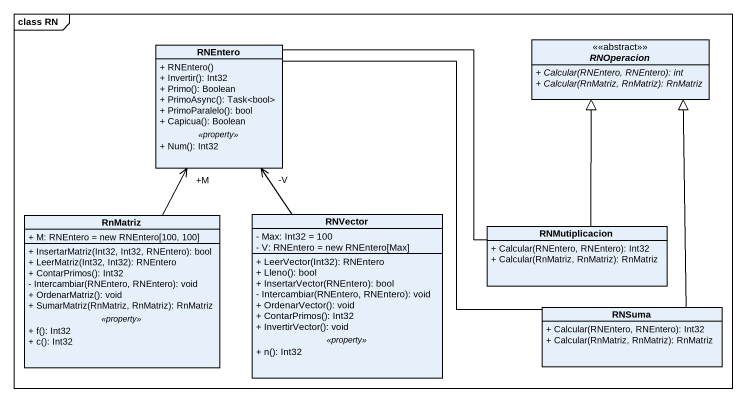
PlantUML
@startuml
mainframe class RN
hide circle
hide empty members
skinparam classAttributeIconSize 0
abstract class RNOperacion <<abstract>> {
  {abstract} + Calcular(RNEntero, RNEntero): int
  {abstract} + Calcular(RnMatriz, RnMatriz): RnMatriz
}
class RNEntero {
  + RNEntero()
  + Invertir(): Int32
  + Primo(): Boolean
  + PrimoAsync(): Task<bool>
  + PrimoParalelo(): bool
  + Capicua(): Boolean
  .. <<property>> ..
  + Num(): Int32
}
class RnMatriz {
  + M: RNEntero = new RNEntero[100, 100]
  --
  + InsertarMatriz(Int32, Int32, RNEntero): bool
  + LeerMatriz(Int32, Int32): RNEntero
  + ContarPrimos(): Int32
  - Intercambiar(RNEntero, RNEntero): void
  + OrdenarMatriz(): void
  + SumarMatriz(RnMatriz, RnMatriz): RnMatriz
  .. <<property>> ..
  + f(): Int32
  + c(): Int32
}
class RNVector {
  - Max: Int32 = 100
  - V: RNEntero = new RNEntero[Max]
  --
  + LeerVector(Int32): RNEntero
  + Lleno(): bool
  + InsertarVector(RNEntero): bool
  - Intercambiar(RNEntero, RNEntero): void
  + OrdenarVector(): void
  + ContarPrimos(): Int32
  + InvertirVector(): void
  .. <<property>> ..
  + n(): Int32
}
class RNMutiplicacion {
  + Calcular(RNEntero, RNEntero): Int32
  + Calcular(RnMatriz, RnMatriz): RnMatriz
}
class RNSuma {
  + Calcular(RNEntero, RNEntero): Int32
  + Calcular(RnMatriz, RnMatriz): RnMatriz
}
RNEntero -right- RNSuma
RnMatriz -up-> "+M" RNEntero
RNVector -up-> "-V" RNEntero
RNMutiplicacion -up-|> RNOperacion
RNMutiplicacion -left- RNEntero
RNSuma -up-|> RNOperacion
@enduml
